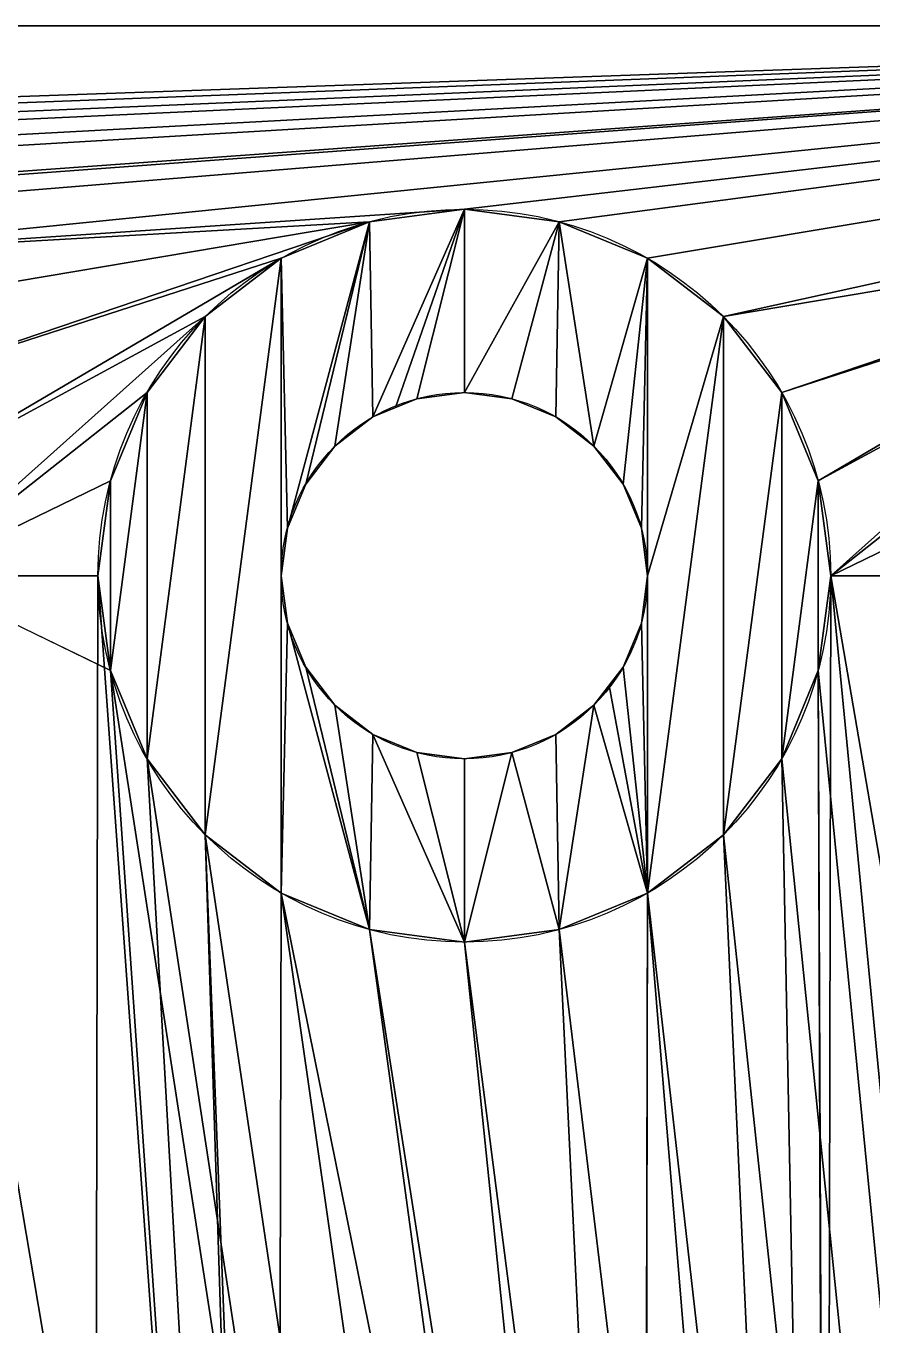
# Model space of a CAD drawing. Extents: x 202 to 328, y 88 to 138.
# Drawn here: x 216.801 to 219.11, y 128.706 to 132.251 of the extents above; entities that cross this region are included whole.
import ezdxf

# ---------------------------------------------------------------- set-up
doc = ezdxf.new("R2010")
doc.units = 0
doc.layers.get('0').update_dxf_attribs({"color": 13, "linetype": 'CONTINUOUS'})

# ---------------------------------------------------------------- blocks, each defined once
blk = doc.blocks.new('JY-MCU_BLUETOOTH_MODULE_V1')
for p, q in [((0, 35.8, 3), (16.1, 35.8, 3)), ((0, 35.8, 1.5), (16.1, 35.8, 1.5)), ((11.8, 35.3, 1.5), (11.8, 35.3, 3)), ((11.5412, 35.2659, 1.5), (11.5412, 35.2659, 3)), ((12.0588, 35.2659, 1.5), (12.0588, 35.2659, 3)), ((11.3, 35.166, 1.5), (11.3, 35.166, 3)), ((12.3, 35.166, 1.5), (12.3, 35.166, 3)), ((11.0929, 35.0071, 1.5), (11.0929, 35.0071, 3)), ((12.5071, 35.0071, 1.5), (12.5071, 35.0071, 3)), ((10.934, 34.8, 1.5), (10.934, 34.8, 3)), ((11.6706, 34.783, 1.5), (11.6706, 34.783, 3)), ((11.8, 34.8, 1.5), (11.8, 34.8, 3)), ((11.9294, 34.783, 1.5), (11.9294, 34.783, 3)), ((12.666, 34.8, 1.5), (12.666, 34.8, 3)), ((11.55, 34.733, 1.5), (11.55, 34.733, 3)), ((12.05, 34.733, 1.5), (12.05, 34.733, 3)), ((11.4464, 34.6536, 1.5), (11.4464, 34.6536, 3)), ((12.1536, 34.6536, 1.5), (12.1536, 34.6536, 3)), ((10.8341, 34.5588, 1.5), (10.8341, 34.5588, 3)), ((11.367, 34.55, 1.5), (11.367, 34.55, 3)), ((12.233, 34.55, 1.5), (12.233, 34.55, 3)), ((12.7659, 34.5588, 1.5), (12.7659, 34.5588, 3)), ((11.317, 34.4294, 1.5), (11.317, 34.4294, 3)), ((12.283, 34.4294, 1.5), (12.283, 34.4294, 3)), ((10.8, 34.3, 1.5), (10.8, 34.3, 3)), ((11.3, 34.3, 1.5), (11.3, 34.3, 3)), ((12.3, 34.3, 1.5), (12.3, 34.3, 3)), ((12.8, 34.3, 1.5), (12.8, 34.3, 3)), ((11.317, 34.1706, 1.5), (11.317, 34.1706, 3)), ((12.283, 34.1706, 1.5), (12.283, 34.1706, 3)), ((10.8341, 34.0412, 1.5), (10.8341, 34.0412, 3)), ((11.367, 34.05, 1.5), (11.367, 34.05, 3)), ((12.233, 34.05, 1.5), (12.233, 34.05, 3)), ((12.7659, 34.0412, 1.5), (12.7659, 34.0412, 3)), ((11.4464, 33.9464, 1.5), (11.4464, 33.9464, 3)), ((12.1536, 33.9464, 1.5), (12.1536, 33.9464, 3)), ((11.55, 33.867, 1.5), (11.55, 33.867, 3)), ((12.05, 33.867, 1.5), (12.05, 33.867, 3)), ((10.934, 33.8, 1.5), (10.934, 33.8, 3)), ((11.6706, 33.817, 1.5), (11.6706, 33.817, 3)), ((11.8, 33.8, 1.5), (11.8, 33.8, 3)), ((11.9294, 33.817, 1.5), (11.9294, 33.817, 3)), ((12.666, 33.8, 1.5), (12.666, 33.8, 3)), ((11.0929, 33.5929, 1.5), (11.0929, 33.5929, 3)), ((12.5071, 33.5929, 1.5), (12.5071, 33.5929, 3)), ((11.3, 33.434, 1.5), (11.3, 33.434, 3)), ((12.3, 33.434, 1.5), (12.3, 33.434, 3)), ((11.5412, 33.3341, 1.5), (11.5412, 33.3341, 3)), ((12.0588, 33.3341, 1.5), (12.0588, 33.3341, 3)), ((11.8, 33.3, 1.5), (11.8, 33.3, 3))]:
    blk.add_line(p, q)
for centre, radius in [((11.8, 34.3, 1.5), 1), ((11.8, 34.3, 3), 1), ((11.8, 34.3, 1.5), 0.5), ((11.8, 34.3, 3), 0.5)]:
    blk.add_circle(centre, radius)
at = {"color": 134}
mesh = blk.add_polyface(dxfattribs=at)
corners = [(0, 35.8, 1.5), (0.8, 34.3, 1.5), (0, 0, 1.5), (0.8341, 34.5588, 1.5), (0.934, 34.8, 1.5), (1.0929, 35.0071, 1.5), (1.3, 35.166, 1.5), (1.5412, 35.2659, 1.5), (1.8, 35.3, 1.5), (16.1, 35.8, 1.5), (2.0588, 35.2659, 1.5), (4.3, 35.3, 1.5), (2.3, 35.166, 1.5), (4.0412, 35.2659, 1.5), (2.5071, 35.0071, 1.5), (2.666, 34.8, 1.5), (3.8, 35.166, 1.5), (2.7659, 34.5588, 1.5), (3.5929, 35.0071, 1.5), (2.8, 34.3, 1.5), (3.434, 34.8, 1.5), (3.3341, 34.5588, 1.5), (3.3, 34.3, 1.5), (4.5588, 35.2659, 1.5), (6.8, 35.3, 1.5), (4.8, 35.166, 1.5), (6.5412, 35.2659, 1.5), (5.0071, 35.0071, 1.5), (5.166, 34.8, 1.5), (6.3, 35.166, 1.5), (5.2659, 34.5588, 1.5), (6.0929, 35.0071, 1.5), (5.3, 34.3, 1.5), (5.934, 34.8, 1.5), (5.8341, 34.5588, 1.5), (5.8, 34.3, 1.5), (7.0588, 35.2659, 1.5), (7.3, 35.166, 1.5), (9.3, 35.3, 1.5), (9.0412, 35.2659, 1.5), (7.5071, 35.0071, 1.5), (7.666, 34.8, 1.5), (8.8, 35.166, 1.5), (7.7659, 34.5588, 1.5), (8.5929, 35.0071, 1.5), (7.8, 34.3, 1.5), (8.434, 34.8, 1.5), (8.3341, 34.5588, 1.5), (8.3, 34.3, 1.5), (9.5588, 35.2659, 1.5), (9.8, 35.166, 1.5), (11.8, 35.3, 1.5), (11.5412, 35.2659, 1.5), (10.0071, 35.0071, 1.5), (10.166, 34.8, 1.5), (11.3, 35.166, 1.5), (10.2659, 34.5588, 1.5), (11.0929, 35.0071, 1.5), (10.3, 34.3, 1.5), (10.934, 34.8, 1.5), (10.8341, 34.5588, 1.5), (10.8, 34.3, 1.5), (12.0588, 35.2659, 1.5), (12.3, 35.166, 1.5), (12.5071, 35.0071, 1.5), (14.0412, 35.2659, 1.5), (12.666, 34.8, 1.5), (13.8, 35.166, 1.5), (12.7659, 34.5588, 1.5), (13.5929, 35.0071, 1.5), (12.8, 34.3, 1.5), (13.434, 34.8, 1.5), (13.3341, 34.5588, 1.5), (13.3, 34.3, 1.5), (14.3, 35.3, 1.5), (14.5588, 35.2659, 1.5), (14.8, 35.166, 1.5), (15.0071, 35.0071, 1.5), (15.166, 34.8, 1.5), (15.2659, 34.5588, 1.5), (15.3, 34.3, 1.5), (0.934, 33.8, 1.5), (16.1, 0, 1.5), (0.8341, 34.0412, 1.5), (1.0929, 33.5929, 1.5), (1.3, 33.434, 1.5), (1.5412, 33.3341, 1.5), (1.8, 33.3, 1.5), (2.0588, 33.3341, 1.5), (2.3, 33.434, 1.5), (2.5071, 33.5929, 1.5), (2.666, 33.8, 1.5), (2.7659, 34.0412, 1.5), (3.3341, 34.0412, 1.5), (3.434, 33.8, 1.5), (3.5929, 33.5929, 1.5), (3.8, 33.434, 1.5), (4.0412, 33.3341, 1.5), (4.3, 33.3, 1.5), (4.5588, 33.3341, 1.5), (4.8, 33.434, 1.5), (5.0071, 33.5929, 1.5), (5.166, 33.8, 1.5), (5.2659, 34.0412, 1.5), (5.8341, 34.0412, 1.5), (5.934, 33.8, 1.5), (6.0929, 33.5929, 1.5), (6.3, 33.434, 1.5), (6.5412, 33.3341, 1.5), (6.8, 33.3, 1.5), (7.0588, 33.3341, 1.5), (7.3, 33.434, 1.5), (7.5071, 33.5929, 1.5), (7.666, 33.8, 1.5), (7.7659, 34.0412, 1.5), (8.3341, 34.0412, 1.5), (8.434, 33.8, 1.5), (8.5929, 33.5929, 1.5), (8.8, 33.434, 1.5), (9.0412, 33.3341, 1.5), (9.3, 33.3, 1.5), (9.5588, 33.3341, 1.5), (9.8, 33.434, 1.5), (10.0071, 33.5929, 1.5), (10.166, 33.8, 1.5), (10.2659, 34.0412, 1.5), (10.8341, 34.0412, 1.5), (10.934, 33.8, 1.5), (11.0929, 33.5929, 1.5), (11.3, 33.434, 1.5), (11.5412, 33.3341, 1.5), (11.8, 33.3, 1.5), (12.0588, 33.3341, 1.5), (12.3, 33.434, 1.5), (12.5071, 33.5929, 1.5), (12.666, 33.8, 1.5), (12.7659, 34.0412, 1.5), (13.3341, 34.0412, 1.5), (13.434, 33.8, 1.5), (13.5929, 33.5929, 1.5), (13.8, 33.434, 1.5), (14.0412, 33.3341, 1.5), (14.3, 33.3, 1.5), (14.5588, 33.3341, 1.5), (14.8, 33.434, 1.5), (15.0071, 33.5929, 1.5), (15.166, 33.8, 1.5), (15.2659, 34.0412, 1.5)]
mesh.append_faces([[corners[k] for k in face] for face in [(0, 1, 2), (1, 0, 3), (3, 0, 4), (4, 0, 5), (5, 0, 6), (6, 0, 7), (7, 0, 8), (8, 9, 10), (10, 11, 12), (12, 13, 14), (14, 13, 15), (15, 16, 17), (17, 18, 19), (11, 9, 23), (23, 24, 25), (25, 26, 27), (27, 26, 28), (28, 29, 30), (30, 31, 32), (24, 9, 36), (36, 9, 37), (37, 39, 40), (40, 39, 41), (41, 42, 43), (43, 44, 45), (38, 9, 49), (49, 9, 50), (50, 52, 53), (53, 52, 54), (54, 55, 56), (56, 57, 58), (51, 9, 62), (62, 9, 63), (63, 9, 64), (64, 65, 66), (66, 67, 68), (68, 69, 70), (65, 9, 74), (74, 9, 75), (75, 9, 76), (76, 9, 77), (77, 9, 78), (78, 9, 79), (79, 9, 80), (2, 81, 82), (81, 2, 83), (83, 2, 1), (93, 19, 22), (104, 32, 35), (115, 45, 48), (126, 58, 61), (82, 80, 9)]], dxfattribs={"vtx0": -1, "vtx1": -1, "color": 134})
mesh.append_faces([[corners[k] for k in face] for face in [(10, 9, 11), (23, 9, 24), (37, 9, 38), (50, 9, 51), (64, 9, 65), (82, 19, 93), (82, 32, 104), (82, 45, 115), (82, 58, 126), (82, 70, 73)]], dxfattribs={"vtx0": -1, "vtx1": -1, "vtx2": -1, "color": 134})
mesh.append_faces([[corners[k] for k in face] for face in [(8, 0, 9), (12, 11, 13), (15, 13, 16), (17, 16, 18), (19, 18, 20), (19, 20, 21), (19, 21, 22), (25, 24, 26), (28, 26, 29), (30, 29, 31), (32, 31, 33), (32, 33, 34), (32, 34, 35), (37, 38, 39), (41, 39, 42), (43, 42, 44), (45, 44, 46), (45, 46, 47), (45, 47, 48), (50, 51, 52), (54, 52, 55), (56, 55, 57), (58, 57, 59), (58, 59, 60), (58, 60, 61), (66, 65, 67), (68, 67, 69), (70, 69, 71), (70, 71, 72), (70, 72, 73), (82, 81, 84), (82, 84, 85), (82, 85, 86), (82, 86, 87), (82, 87, 88), (82, 88, 89), (82, 89, 90), (82, 90, 91), (82, 91, 92), (82, 92, 19), (82, 93, 94), (82, 94, 95), (82, 95, 96), (82, 96, 97), (82, 97, 98), (82, 98, 99), (82, 99, 100), (82, 100, 101), (82, 101, 102), (82, 102, 103), (82, 103, 32), (82, 104, 105), (82, 105, 106), (82, 106, 107), (82, 107, 108), (82, 108, 109), (82, 109, 110), (82, 110, 111), (82, 111, 112), (82, 112, 113), (82, 113, 114), (82, 114, 45), (82, 115, 116), (82, 116, 117), (82, 117, 118), (82, 118, 119), (82, 119, 120), (82, 120, 121), (82, 121, 122), (82, 122, 123), (82, 123, 124), (82, 124, 125), (82, 125, 58), (82, 126, 127), (82, 127, 128), (82, 128, 129), (82, 129, 130), (82, 130, 131), (82, 131, 132), (82, 132, 133), (82, 133, 134), (82, 134, 135), (82, 135, 136), (82, 136, 70), (82, 73, 137), (82, 137, 138), (82, 138, 139), (82, 139, 140), (82, 140, 141), (82, 141, 142), (82, 142, 143), (82, 143, 144), (82, 144, 145), (82, 145, 146), (82, 146, 147), (82, 147, 80)]], dxfattribs={"vtx0": -1, "vtx2": -1, "color": 134})
mesh = blk.add_polyface(dxfattribs=at)
corners = [(0, 35.8, 3), (16.1, 35.8, 1.5), (0, 35.8, 1.5), (16.1, 35.8, 3)]
mesh.append_faces([[corners[k] for k in face] for face in [(0, 1, 2), (1, 0, 3)]], dxfattribs={"vtx0": -1, "color": 134})
mesh = blk.add_polyface(dxfattribs=at)
corners = [(0, 0, 3), (0.5, 6.5254, 3), (0, 35.8, 3), (16.1, 0, 3), (1.55, 6.5254, 3), (2.05, 6.5254, 3), (2.05, 7.5254, 3), (2.05, 8.0254, 3), (2.05, 9.0254, 3), (2.05, 9.5254, 3), (2.05, 10.5254, 3), (2.05, 11.0254, 3), (2.05, 12.0254, 3), (2.05, 12.5254, 3), (2.05, 13.5254, 3), (2.05, 14.0254, 3), (2.05, 15.0254, 3), (2.05, 15.5254, 3), (2.05, 16.5254, 3), (2.05, 17.0254, 3), (2.05, 18.0254, 3), (2.05, 18.5254, 3), (2.05, 19.5254, 3), (2.05, 20.0471, 3), (2.05, 21.0471, 3), (2.05, 21.5471, 3), (2.05, 22.5471, 3), (2.05, 23.0471, 3), (0.5, 13.5254, 3), (0.5, 7.5254, 3), (0.5, 12.5254, 3), (1.55, 15.0254, 3), (0.5, 15.5254, 3), (0.5, 15.0254, 3), (1.55, 15.5254, 3), (1.55, 13.5254, 3), (0.5, 14.0254, 3), (1.55, 14.0254, 3), (0.5, 12.0254, 3), (1.55, 12.5254, 3), (0.5, 8.0254, 3), (0.5, 9.0254, 3), (0.5, 9.5254, 3), (0.5, 10.5254, 3), (0.5, 11.0254, 3), (1.55, 12.0254, 3), (1.55, 10.5254, 3), (1.55, 11.0254, 3), (1.55, 9.0254, 3), (1.55, 9.5254, 3), (1.55, 7.5254, 3), (1.55, 8.0254, 3)]
mesh.append_faces([[corners[k] for k in face] for face in [(0, 1, 2), (1, 3, 4), (4, 3, 5), (5, 3, 6), (7, 3, 8), (9, 3, 10), (11, 3, 12), (13, 3, 14), (15, 3, 16), (17, 3, 18), (19, 3, 20), (21, 3, 22), (23, 3, 24), (25, 3, 26), (28, 29, 30), (31, 32, 33), (35, 36, 28), (36, 35, 37), (37, 14, 15), (30, 38, 39), (38, 43, 44), (39, 12, 13), (46, 44, 43), (44, 46, 47), (47, 10, 11), (48, 42, 41), (42, 48, 49), (49, 8, 9), (40, 50, 51), (51, 6, 7)]], dxfattribs={"vtx0": -1, "vtx1": -1, "color": 134})
mesh.append_faces([[corners[k] for k in face] for face in [(6, 3, 7), (8, 3, 9), (10, 3, 11), (12, 3, 13), (14, 3, 15), (16, 3, 17), (18, 3, 19), (20, 3, 21), (22, 3, 23), (24, 3, 25), (26, 3, 27), (38, 30, 40), (38, 41, 42), (29, 40, 30)]], dxfattribs={"vtx0": -1, "vtx1": -1, "vtx2": -1, "color": 134})
mesh.append_faces([[corners[k] for k in face] for face in [(1, 0, 3), (34, 31, 16), (37, 35, 14), (38, 40, 41), (38, 42, 43), (39, 38, 45), (39, 45, 12), (47, 46, 10), (49, 48, 8), (40, 29, 50), (51, 50, 6)]], dxfattribs={"vtx0": -1, "vtx2": -1, "color": 134})
mesh = blk.add_polyface(dxfattribs=at)
corners = [(2.05, 23.0471, 3), (16.1, 0, 3), (2.05, 24.0471, 3), (2.05, 24.5471, 3), (2.05, 25.5471, 3), (2.2667, 27, 3), (3.2667, 27, 3), (3.2667, 27.5, 3), (3.7667, 27, 3), (4.7667, 27, 3), (4.7667, 27.5, 3), (5.2667, 27, 3), (6.2667, 27, 3), (6.2667, 27.5, 3), (6.7667, 27, 3), (14.05, 6.5254, 3), (7.7667, 27, 3), (7.7667, 27.5, 3), (7.7667, 28.55, 3), (8.2885, 27, 3), (9.2885, 27, 3), (9.2885, 27.5, 3), (9.2885, 28.55, 3), (9.7885, 27, 3), (0.5, 13.5254, 3), (0, 35.8, 3), (0.5, 7.5254, 3), (0.5, 6.5254, 3), (0.5, 25.5471, 3), (0.5, 14.0254, 3), (0.5, 15.0254, 3), (0.5, 15.5254, 3), (0.5, 16.5254, 3), (0.5, 17.0254, 3), (0.5, 18.0254, 3), (0.5, 18.5254, 3), (0.5, 19.5254, 3), (0.5, 20.0471, 3), (0.5, 21.0471, 3), (0.5, 21.5471, 3), (1.55, 22.5471, 3), (0.5, 23.0471, 3), (0.5, 22.5471, 3), (1.55, 23.0471, 3), (2.05, 22.5471, 3), (1.55, 21.0471, 3), (1.55, 21.5471, 3), (2.05, 21.0471, 3), (2.05, 21.5471, 3), (1.55, 19.5254, 3), (1.55, 20.0471, 3), (2.05, 19.5254, 3), (2.05, 20.0471, 3), (1.55, 18.0254, 3), (1.55, 18.5254, 3), (2.05, 18.0254, 3), (2.05, 18.5254, 3), (1.55, 16.5254, 3), (1.55, 17.0254, 3), (2.05, 16.5254, 3), (2.05, 17.0254, 3), (1.55, 15.0254, 3), (1.55, 15.5254, 3), (2.05, 15.0254, 3), (2.05, 15.5254, 3)]
mesh.append_faces([[corners[k] for k in face] for face in [(0, 1, 2), (3, 1, 4), (5, 1, 6), (6, 1, 7), (8, 1, 9), (9, 1, 10), (11, 1, 12), (12, 1, 13), (14, 15, 16), (16, 15, 17), (17, 15, 18), (19, 15, 20), (20, 15, 21), (21, 15, 22), (26, 25, 27), (40, 41, 42), (43, 44, 0), (45, 39, 38), (39, 45, 46), (46, 47, 48), (49, 37, 36), (37, 49, 50), (50, 51, 52), (53, 35, 34), (35, 53, 54), (54, 55, 56), (57, 33, 32), (33, 57, 58), (58, 59, 60), (31, 61, 62), (62, 63, 64)]], dxfattribs={"vtx0": -1, "vtx1": -1, "color": 134})
mesh.append_faces([[corners[k] for k in face] for face in [(2, 1, 3), (4, 1, 5), (7, 1, 8), (10, 1, 11), (13, 1, 14), (18, 15, 19), (22, 15, 23), (24, 25, 26), (28, 24, 29), (28, 30, 31), (28, 32, 33), (28, 34, 35), (28, 36, 37), (28, 38, 39)]], dxfattribs={"vtx0": -1, "vtx1": -1, "vtx2": -1, "color": 134})
mesh.append_faces([[corners[k] for k in face] for face in [(28, 29, 30), (28, 31, 32), (28, 33, 34), (28, 35, 36), (28, 37, 38), (43, 40, 44), (46, 45, 47), (50, 49, 51), (54, 53, 55), (58, 57, 59)]], dxfattribs={"vtx0": -1, "vtx2": -1, "color": 134})
mesh = blk.add_polyface(dxfattribs=at)
corners = [(3.3, 34.3, 3), (3.7667, 27, 3), (3.3341, 34.0412, 3), (0, 35.8, 3), (1.8, 35.3, 3), (16.1, 35.8, 3), (1.5412, 35.2659, 3), (1.3, 35.166, 3), (1.0929, 35.0071, 3), (0.934, 34.8, 3), (0.8341, 34.5588, 3), (0.8, 34.3, 3), (0.5, 25.5471, 3), (2.0588, 35.2659, 3), (4.3, 35.3, 3), (2.3, 35.166, 3), (4.0412, 35.2659, 3), (2.5071, 35.0071, 3), (2.666, 34.8, 3), (3.8, 35.166, 3), (2.7659, 34.5588, 3), (3.5929, 35.0071, 3), (2.8, 34.3, 3), (3.434, 34.8, 3), (3.3341, 34.5588, 3), (3.2667, 28.55, 3), (6.8, 35.3, 3), (4.5588, 35.2659, 3), (4.8, 35.166, 3), (6.5412, 35.2659, 3), (5.0071, 35.0071, 3), (5.166, 34.8, 3), (6.3, 35.166, 3), (5.2659, 34.5588, 3), (6.0929, 35.0071, 3), (5.3, 34.3, 3), (5.934, 34.8, 3), (5.8341, 34.5588, 3), (5.8, 34.3, 3), (9.0412, 35.2659, 3), (7.3, 35.166, 3), (7.5071, 35.0071, 3), (7.666, 34.8, 3), (8.8, 35.166, 3), (7.7659, 34.5588, 3), (8.5929, 35.0071, 3), (7.8, 34.3, 3), (8.434, 34.8, 3), (8.3341, 34.5588, 3), (8.3, 34.3, 3), (8.2885, 28.55, 3), (5.2659, 34.0412, 3), (5.2667, 28.55, 3), (6.2667, 28.55, 3), (5.8341, 34.0412, 3), (5.934, 33.8, 3), (6.0929, 33.5929, 3), (6.3, 33.434, 3), (3.5929, 33.5929, 3), (3.7667, 28.55, 3), (3.8, 33.434, 3), (2.3, 33.434, 3), (2.5071, 33.5929, 3), (2.666, 33.8, 3), (2.7659, 34.0412, 3), (7.3, 33.434, 3), (7.7667, 28.55, 3), (7.5071, 33.5929, 3), (7.666, 33.8, 3), (7.7659, 34.0412, 3)]
mesh.append_faces([[corners[k] for k in face] for face in [(0, 1, 2), (3, 4, 5), (4, 3, 6), (6, 3, 7), (7, 3, 8), (8, 3, 9), (9, 3, 10), (10, 3, 11), (14, 15, 16), (16, 18, 19), (19, 20, 21), (21, 22, 23), (23, 22, 24), (24, 22, 0), (26, 28, 29), (29, 31, 32), (32, 33, 34), (34, 35, 36), (36, 35, 37), (37, 35, 38), (47, 46, 48), (48, 46, 49), (51, 52, 35), (38, 53, 54), (54, 53, 55), (55, 53, 56), (56, 53, 57), (58, 59, 60), (61, 25, 62), (62, 25, 63), (63, 25, 64), (64, 25, 22), (65, 66, 67), (67, 66, 68), (68, 66, 69), (69, 66, 46)]], dxfattribs={"vtx0": -1, "vtx1": -1, "color": 134})
mesh.append_faces([[corners[k] for k in face] for face in [(11, 3, 12), (5, 13, 14), (0, 22, 25), (49, 46, 50), (35, 53, 38)]], dxfattribs={"vtx0": -1, "vtx1": -1, "vtx2": -1, "color": 134})
mesh.append_faces([[corners[k] for k in face] for face in [(5, 4, 13), (14, 13, 15), (16, 15, 17), (16, 17, 18), (19, 18, 20), (21, 20, 22), (26, 27, 28), (29, 28, 30), (29, 30, 31), (32, 31, 33), (34, 33, 35), (39, 40, 41), (39, 41, 42), (43, 42, 44), (45, 44, 46)]], dxfattribs={"vtx0": -1, "vtx2": -1, "color": 134})
mesh = blk.add_polyface(dxfattribs=at)
corners = [(12.8, 34.3, 3), (13.7885, 28.55, 3), (13.3, 34.3, 3), (13.3341, 34.0412, 3), (16.1, 35.8, 3), (4.3, 35.3, 3), (4.5588, 35.2659, 3), (6.8, 35.3, 3), (7.0588, 35.2659, 3), (7.3, 35.166, 3), (9.3, 35.3, 3), (9.0412, 35.2659, 3), (7.666, 34.8, 3), (8.8, 35.166, 3), (7.7659, 34.5588, 3), (8.5929, 35.0071, 3), (7.8, 34.3, 3), (8.434, 34.8, 3), (9.5588, 35.2659, 3), (9.8, 35.166, 3), (11.8, 35.3, 3), (11.5412, 35.2659, 3), (10.0071, 35.0071, 3), (10.166, 34.8, 3), (11.3, 35.166, 3), (10.2659, 34.5588, 3), (11.0929, 35.0071, 3), (10.3, 34.3, 3), (10.934, 34.8, 3), (10.8341, 34.5588, 3), (10.8, 34.3, 3), (10.7885, 28.55, 3), (12.0588, 35.2659, 3), (12.3, 35.166, 3), (12.5071, 35.0071, 3), (14.0412, 35.2659, 3), (12.666, 34.8, 3), (13.8, 35.166, 3), (12.7659, 34.5588, 3), (13.5929, 35.0071, 3), (13.434, 34.8, 3), (13.3341, 34.5588, 3), (14.3, 35.3, 3), (14.5588, 35.2659, 3), (14.8, 35.166, 3), (15.0071, 35.0071, 3), (15.166, 34.8, 3), (15.2659, 34.5588, 3), (15.3, 34.3, 3), (13.5929, 33.5929, 3), (13.7821, 31.8169, 3), (13.8, 33.434, 3), (15.2821, 31.8169, 3), (14.0412, 33.3341, 3), (14.3, 33.3, 3), (14.5588, 33.3341, 3), (14.8, 33.434, 3), (15.0071, 33.5929, 3), (15.166, 33.8, 3), (15.2659, 34.0412, 3), (10.2659, 34.0412, 3), (8.2885, 28.55, 3), (8.3341, 34.0412, 3), (8.3, 34.3, 3)]
mesh.append_faces([[corners[k] for k in face] for face in [(2, 1, 3), (10, 9, 11), (11, 12, 13), (13, 14, 15), (15, 16, 17), (20, 19, 21), (21, 23, 24), (24, 25, 26), (26, 27, 28), (28, 27, 29), (29, 27, 30), (35, 36, 37), (37, 38, 39), (39, 0, 40), (40, 0, 41), (41, 0, 2), (49, 50, 51), (51, 52, 53), (53, 52, 54), (54, 52, 55), (55, 52, 56), (56, 52, 57), (57, 52, 58), (58, 52, 59), (59, 52, 48), (60, 31, 27)]], dxfattribs={"vtx0": -1, "vtx1": -1, "color": 134})
mesh.append_faces([[corners[k] for k in face] for face in [(0, 1, 2), (4, 6, 7), (4, 9, 10), (4, 19, 20), (30, 27, 31), (4, 34, 35)]], dxfattribs={"vtx0": -1, "vtx1": -1, "vtx2": -1, "color": 134})
mesh.append_faces([[corners[k] for k in face] for face in [(4, 5, 6), (4, 7, 8), (4, 8, 9), (4, 10, 18), (4, 18, 19), (21, 19, 22), (21, 22, 23), (24, 23, 25), (26, 25, 27), (4, 20, 32), (4, 32, 33), (4, 33, 34), (35, 34, 36), (37, 36, 38), (39, 38, 0), (4, 35, 42), (4, 42, 43), (4, 43, 44), (4, 44, 45), (4, 45, 46), (4, 46, 47), (4, 47, 48), (51, 50, 52), (61, 62, 63)]], dxfattribs={"vtx0": -1, "vtx2": -1, "color": 134})
mesh = blk.add_polyface(dxfattribs=at)
corners = [(11.2885, 27.5, 3), (10.7885, 28.55, 3), (10.7885, 27.5, 3), (10.8, 34.3, 3), (10.8341, 34.0412, 3), (10.934, 33.8, 3), (11.0929, 33.5929, 3), (11.2885, 28.55, 3), (11.3, 33.434, 3), (12.2885, 28.55, 3), (11.5412, 33.3341, 3), (11.8, 33.3, 3), (12.0588, 33.3341, 3), (12.3, 33.434, 3), (12.2885, 27.5, 3), (12.7885, 27.5, 3), (12.5071, 33.5929, 3), (12.666, 33.8, 3), (12.7659, 34.0412, 3), (12.7885, 28.55, 3), (12.8, 34.3, 3), (13.7885, 28.55, 3), (13.3341, 34.0412, 3), (13.434, 33.8, 3), (13.5929, 33.5929, 3), (13.7821, 30.3169, 3), (15.2821, 30.3169, 3), (13.7885, 27.5, 3), (14.05, 25.5471, 3), (14.05, 24.0471, 3), (14.05, 22.5471, 3), (14.05, 23.0471, 3), (14.05, 24.5471, 3), (14.55, 25.5471, 3), (15.6, 25.5471, 3), (15.2821, 31.8169, 3), (15.3, 34.3, 3), (9.2885, 28.55, 3), (9.7885, 27, 3), (9.3, 33.3, 3), (9.5588, 33.3341, 3), (16.1, 35.8, 3), (14.55, 24.0471, 3), (14.55, 24.5471, 3), (15.6, 24.0471, 3), (15.6, 24.5471, 3), (13.7821, 31.8169, 3), (9.7885, 28.55, 3), (9.8, 33.434, 3), (9.7885, 27.5, 3), (10.0071, 33.5929, 3), (10.166, 33.8, 3), (10.2659, 34.0412, 3), (11.2885, 27, 3), (8.3341, 34.0412, 3), (8.2885, 28.55, 3), (8.434, 33.8, 3), (8.5929, 33.5929, 3), (8.8, 33.434, 3), (9.0412, 33.3341, 3)]
mesh.append_faces([[corners[k] for k in face] for face in [(3, 0, 4), (4, 0, 5), (5, 0, 6), (6, 7, 8), (8, 9, 10), (10, 9, 11), (11, 9, 12), (12, 9, 13), (13, 15, 16), (16, 15, 17), (17, 15, 18), (18, 19, 20), (22, 21, 23), (23, 21, 24), (25, 21, 26), (29, 30, 31), (28, 29, 32), (26, 34, 35), (39, 38, 40), (42, 32, 29), (32, 42, 43), (43, 44, 45), (46, 24, 25), (40, 47, 48), (47, 40, 49), (49, 40, 38), (48, 1, 50), (50, 1, 51), (51, 1, 52), (0, 2, 53), (54, 37, 56), (56, 37, 57), (57, 37, 58), (58, 37, 59), (59, 37, 39)]], dxfattribs={"vtx0": -1, "vtx1": -1, "color": 134})
mesh.append_faces([[corners[k] for k in face] for face in [(1, 0, 3), (13, 14, 15), (24, 21, 25), (26, 27, 28), (28, 27, 29), (35, 34, 36), (37, 38, 39), (41, 36, 34)]], dxfattribs={"vtx0": -1, "vtx1": -1, "vtx2": -1, "color": 134})
mesh.append_faces([[corners[k] for k in face] for face in [(0, 1, 2), (6, 0, 7), (8, 7, 9), (13, 9, 14), (18, 15, 19), (20, 19, 21), (26, 21, 27), (26, 28, 33), (26, 33, 34), (43, 42, 44), (48, 47, 1), (54, 55, 37)]], dxfattribs={"vtx0": -1, "vtx2": -1, "color": 134})
mesh = blk.add_polyface(dxfattribs=at)
corners = [(14.05, 24.0471, 3), (13.7885, 27.5, 3), (14.05, 6.5254, 3), (14.05, 11.0254, 3), (14.05, 12.0254, 3), (14.05, 12.5254, 3), (14.05, 13.5254, 3), (14.05, 14.0254, 3), (14.05, 15.0254, 3), (14.05, 15.5254, 3), (14.05, 16.5254, 3), (14.05, 17.0254, 3), (14.05, 18.0254, 3), (14.05, 18.5254, 3), (14.05, 19.5254, 3), (14.05, 20.0471, 3), (14.05, 21.0471, 3), (14.05, 21.5471, 3), (14.05, 22.5471, 3), (9.7885, 27, 3), (10.7885, 27, 3), (10.7885, 27.5, 3), (11.2885, 27, 3), (12.2885, 27, 3), (12.2885, 27.5, 3), (12.7885, 27.5, 3), (12.8907, 27.5, 3), (12.9344, 27.4431, 3), (13.0379, 27.3637, 3), (13.1585, 27.3137, 3), (13.2879, 27.2967, 3), (13.4173, 27.3137, 3), (13.5379, 27.3637, 3), (13.6415, 27.4431, 3), (13.6851, 27.5, 3), (15.6, 23.0471, 3), (16.1, 0, 3), (15.6, 24.0471, 3), (15.6, 24.5471, 3), (15.6, 25.5471, 3), (16.1, 35.8, 3), (14.55, 22.5471, 3), (14.05, 23.0471, 3), (14.55, 23.0471, 3), (15.6, 22.5471, 3), (14.55, 21.0471, 3), (14.55, 21.5471, 3), (15.6, 21.0471, 3), (15.6, 21.5471, 3), (14.55, 19.5254, 3), (14.55, 20.0471, 3), (15.6, 19.5254, 3), (15.6, 20.0471, 3), (14.55, 18.0254, 3), (14.55, 18.5254, 3), (15.6, 18.0254, 3), (15.6, 18.5254, 3), (14.55, 16.5254, 3), (14.55, 17.0254, 3), (15.6, 16.5254, 3), (15.6, 17.0254, 3)]
mesh.append_faces([[corners[k] for k in face] for face in [(19, 2, 20), (20, 2, 21), (22, 2, 23), (23, 2, 24), (25, 2, 26), (26, 2, 27), (27, 2, 28), (28, 2, 29), (29, 2, 30), (30, 2, 31), (31, 2, 32), (32, 2, 33), (33, 2, 34), (34, 2, 1), (35, 36, 37), (38, 36, 39), (40, 39, 36), (41, 42, 18), (42, 41, 43), (43, 44, 35), (45, 17, 16), (17, 45, 46), (46, 47, 48), (49, 15, 14), (15, 49, 50), (50, 51, 52), (53, 13, 12), (13, 53, 54), (54, 55, 56), (57, 11, 10), (11, 57, 58), (58, 59, 60)]], dxfattribs={"vtx0": -1, "vtx1": -1, "color": 134})
mesh.append_faces([[corners[k] for k in face] for face in [(0, 1, 2), (0, 4, 5), (0, 6, 7), (0, 8, 9), (0, 10, 11), (0, 12, 13), (0, 14, 15), (0, 16, 17), (21, 2, 22), (24, 2, 25), (37, 36, 38)]], dxfattribs={"vtx0": -1, "vtx1": -1, "vtx2": -1, "color": 134})
mesh.append_faces([[corners[k] for k in face] for face in [(0, 3, 4), (0, 5, 6), (0, 7, 8), (0, 9, 10), (0, 11, 12), (0, 13, 14), (0, 15, 16), (0, 17, 18), (43, 41, 44), (46, 45, 47), (50, 49, 51), (54, 53, 55), (58, 57, 59)]], dxfattribs={"vtx0": -1, "vtx2": -1, "color": 134})
mesh = blk.add_polyface()
corners = [(11.3, 35.166, 3), (11.317, 34.4294, 3), (11.3, 34.3, 3), (11.5412, 35.2659, 3), (11.367, 34.55, 3), (11.4464, 34.6536, 3), (11.55, 34.733, 3), (11.8, 35.3, 3), (11.6706, 34.783, 3), (11.8, 34.8, 3), (12.0588, 35.2659, 3), (11.9294, 34.783, 3), (12.05, 34.733, 3), (12.1536, 34.6536, 3), (12.3, 35.166, 3), (12.233, 34.55, 3), (12.283, 34.4294, 3), (12.3, 34.3, 3), (12.5071, 35.0071, 3), (12.3, 33.434, 3), (12.5071, 33.5929, 3), (12.666, 34.8, 3), (12.666, 33.8, 3), (12.7659, 34.5588, 3), (12.7659, 34.0412, 3), (12.8, 34.3, 3), (10.8341, 34.5588, 3), (10.8341, 34.0412, 3), (10.8, 34.3, 3), (10.934, 34.8, 3), (10.934, 33.8, 3), (11.0929, 35.0071, 3), (11.0929, 33.5929, 3), (11.3, 33.434, 3), (11.317, 34.1706, 3), (11.5412, 33.3341, 3), (11.367, 34.05, 3), (11.4464, 33.9464, 3), (11.55, 33.867, 3), (11.8, 33.3, 3), (11.6706, 33.817, 3), (11.8, 33.8, 3), (11.9294, 33.817, 3), (12.0588, 33.3341, 3), (12.05, 33.867, 3), (12.1536, 33.9464, 3), (12.233, 34.05, 3), (12.283, 34.1706, 3)]
mesh.append_faces([[corners[k] for k in face] for face in [(24, 23, 25), (26, 27, 28)]], dxfattribs={"vtx0": -1})
mesh.append_faces([[corners[k] for k in face] for face in [(1, 3, 4), (4, 3, 5), (5, 3, 6), (6, 7, 8), (8, 7, 9), (9, 10, 11), (11, 10, 12), (12, 10, 13), (13, 14, 15), (15, 14, 16), (16, 14, 17), (19, 18, 20), (20, 21, 22), (22, 23, 24), (27, 29, 30), (30, 31, 32), (32, 0, 33), (33, 34, 35), (35, 38, 39), (39, 42, 43), (43, 45, 19)]], dxfattribs={"vtx0": -1, "vtx1": -1})
mesh.append_faces([[corners[k] for k in face] for face in [(17, 18, 19), (33, 0, 2)]], dxfattribs={"vtx0": -1, "vtx1": -1, "vtx2": -1})
mesh.append_faces([[corners[k] for k in face] for face in [(0, 1, 2), (1, 0, 3), (6, 3, 7), (9, 7, 10), (13, 10, 14), (17, 14, 18), (20, 18, 21), (22, 21, 23), (27, 26, 29), (30, 29, 31), (32, 31, 0), (33, 2, 34), (35, 34, 36), (35, 36, 37), (35, 37, 38), (39, 38, 40), (39, 40, 41), (39, 41, 42), (43, 42, 44), (43, 44, 45), (19, 45, 46), (19, 46, 47), (19, 47, 17)]], dxfattribs={"vtx0": -1, "vtx2": -1})
mesh = blk.add_polyface()
corners = [(11.3, 35.166, 1.5), (11.317, 34.4294, 1.5), (11.3, 34.3, 1.5), (11.5412, 35.2659, 1.5), (11.367, 34.55, 1.5), (11.4464, 34.6536, 1.5), (11.55, 34.733, 1.5), (11.8, 35.3, 1.5), (11.6124, 34.7589, 1.5), (11.6706, 34.783, 1.5), (11.8, 34.8, 1.5), (12.0588, 35.2659, 1.5), (11.9294, 34.783, 1.5), (12.05, 34.733, 1.5), (12.1536, 34.6536, 1.5), (12.3, 35.166, 1.5), (12.233, 34.55, 1.5), (12.283, 34.4294, 1.5), (12.3, 34.3, 1.5), (12.5071, 35.0071, 1.5), (12.3, 33.434, 1.5), (12.5071, 33.5929, 1.5), (12.666, 34.8, 1.5), (12.666, 33.8, 1.5), (12.7659, 34.5588, 1.5), (12.7659, 34.0412, 1.5), (12.8, 34.3, 1.5), (10.8341, 34.5588, 1.5), (10.8341, 34.0412, 1.5), (10.8, 34.3, 1.5), (10.934, 34.8, 1.5), (10.934, 33.8, 1.5), (11.0929, 35.0071, 1.5), (11.0929, 33.5929, 1.5), (11.3, 33.434, 1.5), (11.317, 34.1706, 1.5), (11.5412, 33.3341, 1.5), (11.367, 34.05, 1.5), (11.4464, 33.9464, 1.5), (11.55, 33.867, 1.5), (11.8, 33.3, 1.5), (11.6706, 33.817, 1.5), (11.8, 33.8, 1.5), (11.9294, 33.817, 1.5), (12.0588, 33.3341, 1.5), (12.05, 33.867, 1.5), (12.1536, 33.9464, 1.5), (12.1947, 34, 1.5), (12.233, 34.05, 1.5), (12.283, 34.1706, 1.5)]
mesh.append_faces([[corners[k] for k in face] for face in [(25, 24, 26), (27, 28, 29)]], dxfattribs={"vtx0": -1})
mesh.append_faces([[corners[k] for k in face] for face in [(1, 3, 4), (4, 3, 5), (5, 3, 6), (6, 7, 8), (8, 7, 9), (9, 7, 10), (10, 11, 12), (12, 11, 13), (13, 11, 14), (14, 15, 16), (16, 15, 17), (17, 15, 18), (20, 19, 21), (21, 22, 23), (23, 24, 25), (28, 30, 31), (31, 32, 33), (33, 0, 34), (34, 35, 36), (36, 39, 40), (40, 43, 44), (44, 46, 20)]], dxfattribs={"vtx0": -1, "vtx1": -1})
mesh.append_faces([[corners[k] for k in face] for face in [(18, 19, 20), (34, 0, 2)]], dxfattribs={"vtx0": -1, "vtx1": -1, "vtx2": -1})
mesh.append_faces([[corners[k] for k in face] for face in [(0, 1, 2), (1, 0, 3), (6, 3, 7), (10, 7, 11), (14, 11, 15), (18, 15, 19), (21, 19, 22), (23, 22, 24), (28, 27, 30), (31, 30, 32), (33, 32, 0), (34, 2, 35), (36, 35, 37), (36, 37, 38), (36, 38, 39), (40, 39, 41), (40, 41, 42), (40, 42, 43), (44, 43, 45), (44, 45, 46), (20, 46, 47), (20, 47, 48), (20, 48, 49), (20, 49, 18)]], dxfattribs={"vtx0": -1, "vtx2": -1})
mesh = blk.add_polyface()
corners = [(11.8, 35.3, 3), (11.5412, 35.2659, 1.5), (11.8, 35.3, 1.5), (11.5412, 35.2659, 3)]
mesh.append_faces([[corners[k] for k in face] for face in [(0, 1, 2), (1, 0, 3)]], dxfattribs={"vtx0": -1})
mesh = blk.add_polyface()
corners = [(12.0588, 35.2659, 3), (11.8, 35.3, 1.5), (12.0588, 35.2659, 1.5), (11.8, 35.3, 3)]
mesh.append_faces([[corners[k] for k in face] for face in [(0, 1, 2), (1, 0, 3)]], dxfattribs={"vtx0": -1})
mesh = blk.add_polyface()
corners = [(11.5412, 35.2659, 3), (11.3, 35.166, 1.5), (11.5412, 35.2659, 1.5), (11.3, 35.166, 3)]
mesh.append_faces([[corners[k] for k in face] for face in [(0, 1, 2), (1, 0, 3)]], dxfattribs={"vtx0": -1})
mesh = blk.add_polyface()
corners = [(12.3, 35.166, 3), (12.0588, 35.2659, 1.5), (12.3, 35.166, 1.5), (12.0588, 35.2659, 3)]
mesh.append_faces([[corners[k] for k in face] for face in [(0, 1, 2), (1, 0, 3)]], dxfattribs={"vtx0": -1})
mesh = blk.add_polyface()
corners = [(11.3, 35.166, 3), (11.0929, 35.0071, 1.5), (11.3, 35.166, 1.5), (11.0929, 35.0071, 3)]
mesh.append_faces([[corners[k] for k in face] for face in [(0, 1, 2), (1, 0, 3)]], dxfattribs={"vtx0": -1})
mesh = blk.add_polyface()
corners = [(12.5071, 35.0071, 3), (12.3, 35.166, 1.5), (12.5071, 35.0071, 1.5), (12.3, 35.166, 3)]
mesh.append_faces([[corners[k] for k in face] for face in [(0, 1, 2), (1, 0, 3)]], dxfattribs={"vtx0": -1})
mesh = blk.add_polyface()
corners = [(11.0929, 35.0071, 1.5), (10.934, 34.8, 3), (10.934, 34.8, 1.5), (11.0929, 35.0071, 3)]
mesh.append_faces([[corners[k] for k in face] for face in [(0, 1, 2), (1, 0, 3)]], dxfattribs={"vtx0": -1})
mesh = blk.add_polyface()
corners = [(12.5071, 35.0071, 3), (12.666, 34.8, 1.5), (12.666, 34.8, 3), (12.5071, 35.0071, 1.5)]
mesh.append_faces([[corners[k] for k in face] for face in [(0, 1, 2), (1, 0, 3)]], dxfattribs={"vtx0": -1})
mesh = blk.add_polyface()
corners = [(10.934, 34.8, 1.5), (10.8341, 34.5588, 3), (10.8341, 34.5588, 1.5), (10.934, 34.8, 3)]
mesh.append_faces([[corners[k] for k in face] for face in [(0, 1, 2), (1, 0, 3)]], dxfattribs={"vtx0": -1})
mesh = blk.add_polyface()
corners = [(11.55, 34.733, 3), (11.6124, 34.7589, 1.5), (11.55, 34.733, 1.5), (11.6706, 34.783, 1.5), (11.6706, 34.783, 3)]
mesh.append_faces([[corners[k] for k in face] for face in [(0, 1, 2), (3, 0, 4)]], dxfattribs={"vtx0": -1})
mesh.append_faces([[corners[k] for k in face] for face in [(1, 0, 3)]], dxfattribs={"vtx0": -1, "vtx1": -1})
mesh = blk.add_polyface()
corners = [(11.6706, 34.783, 3), (11.8, 34.8, 1.5), (11.6706, 34.783, 1.5), (11.8, 34.8, 3)]
mesh.append_faces([[corners[k] for k in face] for face in [(0, 1, 2), (1, 0, 3)]], dxfattribs={"vtx0": -1})
mesh = blk.add_polyface()
corners = [(11.8, 34.8, 3), (11.9294, 34.783, 1.5), (11.8, 34.8, 1.5), (11.9294, 34.783, 3)]
mesh.append_faces([[corners[k] for k in face] for face in [(0, 1, 2), (1, 0, 3)]], dxfattribs={"vtx0": -1})
mesh = blk.add_polyface()
corners = [(11.9294, 34.783, 3), (12.05, 34.733, 1.5), (11.9294, 34.783, 1.5), (12.05, 34.733, 3)]
mesh.append_faces([[corners[k] for k in face] for face in [(0, 1, 2), (1, 0, 3)]], dxfattribs={"vtx0": -1})
mesh = blk.add_polyface()
corners = [(12.666, 34.8, 3), (12.7659, 34.5588, 1.5), (12.7659, 34.5588, 3), (12.666, 34.8, 1.5)]
mesh.append_faces([[corners[k] for k in face] for face in [(0, 1, 2), (1, 0, 3)]], dxfattribs={"vtx0": -1})
mesh = blk.add_polyface()
corners = [(11.4464, 34.6536, 3), (11.55, 34.733, 1.5), (11.4464, 34.6536, 1.5), (11.55, 34.733, 3)]
mesh.append_faces([[corners[k] for k in face] for face in [(0, 1, 2), (1, 0, 3)]], dxfattribs={"vtx0": -1})
mesh = blk.add_polyface()
corners = [(12.05, 34.733, 3), (12.1536, 34.6536, 1.5), (12.05, 34.733, 1.5), (12.1536, 34.6536, 3)]
mesh.append_faces([[corners[k] for k in face] for face in [(0, 1, 2), (1, 0, 3)]], dxfattribs={"vtx0": -1})
mesh = blk.add_polyface()
corners = [(11.4464, 34.6536, 3), (11.367, 34.55, 1.5), (11.367, 34.55, 3), (11.4464, 34.6536, 1.5)]
mesh.append_faces([[corners[k] for k in face] for face in [(0, 1, 2), (1, 0, 3)]], dxfattribs={"vtx0": -1})
mesh = blk.add_polyface()
corners = [(12.1536, 34.6536, 1.5), (12.233, 34.55, 3), (12.233, 34.55, 1.5), (12.1536, 34.6536, 3)]
mesh.append_faces([[corners[k] for k in face] for face in [(0, 1, 2), (1, 0, 3)]], dxfattribs={"vtx0": -1})
mesh = blk.add_polyface()
corners = [(10.8341, 34.5588, 1.5), (10.8, 34.3, 3), (10.8, 34.3, 1.5), (10.8341, 34.5588, 3)]
mesh.append_faces([[corners[k] for k in face] for face in [(0, 1, 2), (1, 0, 3)]], dxfattribs={"vtx0": -1})
mesh = blk.add_polyface()
corners = [(11.367, 34.55, 3), (11.317, 34.4294, 1.5), (11.317, 34.4294, 3), (11.367, 34.55, 1.5)]
mesh.append_faces([[corners[k] for k in face] for face in [(0, 1, 2), (1, 0, 3)]], dxfattribs={"vtx0": -1})
mesh = blk.add_polyface()
corners = [(12.233, 34.55, 1.5), (12.283, 34.4294, 3), (12.283, 34.4294, 1.5), (12.233, 34.55, 3)]
mesh.append_faces([[corners[k] for k in face] for face in [(0, 1, 2), (1, 0, 3)]], dxfattribs={"vtx0": -1})
mesh = blk.add_polyface()
corners = [(12.7659, 34.5588, 3), (12.8, 34.3, 1.5), (12.8, 34.3, 3), (12.7659, 34.5588, 1.5)]
mesh.append_faces([[corners[k] for k in face] for face in [(0, 1, 2), (1, 0, 3)]], dxfattribs={"vtx0": -1})
mesh = blk.add_polyface()
corners = [(11.317, 34.4294, 3), (11.3, 34.3, 1.5), (11.3, 34.3, 3), (11.317, 34.4294, 1.5)]
mesh.append_faces([[corners[k] for k in face] for face in [(0, 1, 2), (1, 0, 3)]], dxfattribs={"vtx0": -1})
mesh = blk.add_polyface()
corners = [(12.283, 34.4294, 1.5), (12.3, 34.3, 3), (12.3, 34.3, 1.5), (12.283, 34.4294, 3)]
mesh.append_faces([[corners[k] for k in face] for face in [(0, 1, 2), (1, 0, 3)]], dxfattribs={"vtx0": -1})
mesh = blk.add_polyface()
corners = [(10.8, 34.3, 1.5), (10.8341, 34.0412, 3), (10.8341, 34.0412, 1.5), (10.8, 34.3, 3)]
mesh.append_faces([[corners[k] for k in face] for face in [(0, 1, 2), (1, 0, 3)]], dxfattribs={"vtx0": -1})
mesh = blk.add_polyface()
corners = [(11.3, 34.3, 3), (11.317, 34.1706, 1.5), (11.317, 34.1706, 3), (11.3, 34.3, 1.5)]
mesh.append_faces([[corners[k] for k in face] for face in [(0, 1, 2), (1, 0, 3)]], dxfattribs={"vtx0": -1})
mesh = blk.add_polyface()
corners = [(12.3, 34.3, 1.5), (12.283, 34.1706, 3), (12.283, 34.1706, 1.5), (12.3, 34.3, 3)]
mesh.append_faces([[corners[k] for k in face] for face in [(0, 1, 2), (1, 0, 3)]], dxfattribs={"vtx0": -1})
mesh = blk.add_polyface()
corners = [(12.8, 34.3, 3), (12.7659, 34.0412, 1.5), (12.7659, 34.0412, 3), (12.8, 34.3, 1.5)]
mesh.append_faces([[corners[k] for k in face] for face in [(0, 1, 2), (1, 0, 3)]], dxfattribs={"vtx0": -1})
mesh = blk.add_polyface()
corners = [(11.317, 34.1706, 3), (11.367, 34.05, 1.5), (11.367, 34.05, 3), (11.317, 34.1706, 1.5)]
mesh.append_faces([[corners[k] for k in face] for face in [(0, 1, 2), (1, 0, 3)]], dxfattribs={"vtx0": -1})
mesh = blk.add_polyface()
corners = [(12.283, 34.1706, 1.5), (12.233, 34.05, 3), (12.233, 34.05, 1.5), (12.283, 34.1706, 3)]
mesh.append_faces([[corners[k] for k in face] for face in [(0, 1, 2), (1, 0, 3)]], dxfattribs={"vtx0": -1})
mesh = blk.add_polyface()
corners = [(10.8341, 34.0412, 1.5), (10.934, 33.8, 3), (10.934, 33.8, 1.5), (10.8341, 34.0412, 3)]
mesh.append_faces([[corners[k] for k in face] for face in [(0, 1, 2), (1, 0, 3)]], dxfattribs={"vtx0": -1})
mesh = blk.add_polyface()
corners = [(11.367, 34.05, 3), (11.4464, 33.9464, 1.5), (11.4464, 33.9464, 3), (11.367, 34.05, 1.5)]
mesh.append_faces([[corners[k] for k in face] for face in [(0, 1, 2), (1, 0, 3)]], dxfattribs={"vtx0": -1})
mesh = blk.add_polyface()
corners = [(12.1947, 34, 1.5), (12.1536, 33.9464, 3), (12.1536, 33.9464, 1.5), (12.233, 34.05, 3), (12.233, 34.05, 1.5)]
mesh.append_faces([[corners[k] for k in face] for face in [(0, 1, 2), (3, 0, 4)]], dxfattribs={"vtx0": -1})
mesh.append_faces([[corners[k] for k in face] for face in [(1, 0, 3)]], dxfattribs={"vtx0": -1, "vtx1": -1})
mesh = blk.add_polyface()
corners = [(12.7659, 34.0412, 3), (12.666, 33.8, 1.5), (12.666, 33.8, 3), (12.7659, 34.0412, 1.5)]
mesh.append_faces([[corners[k] for k in face] for face in [(0, 1, 2), (1, 0, 3)]], dxfattribs={"vtx0": -1})
mesh = blk.add_polyface()
corners = [(11.55, 33.867, 3), (11.4464, 33.9464, 1.5), (11.55, 33.867, 1.5), (11.4464, 33.9464, 3)]
mesh.append_faces([[corners[k] for k in face] for face in [(0, 1, 2), (1, 0, 3)]], dxfattribs={"vtx0": -1})
mesh = blk.add_polyface()
corners = [(12.1536, 33.9464, 3), (12.05, 33.867, 1.5), (12.1536, 33.9464, 1.5), (12.05, 33.867, 3)]
mesh.append_faces([[corners[k] for k in face] for face in [(0, 1, 2), (1, 0, 3)]], dxfattribs={"vtx0": -1})
mesh = blk.add_polyface()
corners = [(11.6706, 33.817, 3), (11.55, 33.867, 1.5), (11.6706, 33.817, 1.5), (11.55, 33.867, 3)]
mesh.append_faces([[corners[k] for k in face] for face in [(0, 1, 2), (1, 0, 3)]], dxfattribs={"vtx0": -1})
mesh = blk.add_polyface()
corners = [(12.05, 33.867, 3), (11.9294, 33.817, 1.5), (12.05, 33.867, 1.5), (11.9294, 33.817, 3)]
mesh.append_faces([[corners[k] for k in face] for face in [(0, 1, 2), (1, 0, 3)]], dxfattribs={"vtx0": -1})
mesh = blk.add_polyface()
corners = [(10.934, 33.8, 1.5), (11.0929, 33.5929, 3), (11.0929, 33.5929, 1.5), (10.934, 33.8, 3)]
mesh.append_faces([[corners[k] for k in face] for face in [(0, 1, 2), (1, 0, 3)]], dxfattribs={"vtx0": -1})
mesh = blk.add_polyface()
corners = [(11.8, 33.8, 3), (11.6706, 33.817, 1.5), (11.8, 33.8, 1.5), (11.6706, 33.817, 3)]
mesh.append_faces([[corners[k] for k in face] for face in [(0, 1, 2), (1, 0, 3)]], dxfattribs={"vtx0": -1})
mesh = blk.add_polyface()
corners = [(11.9294, 33.817, 3), (11.8, 33.8, 1.5), (11.9294, 33.817, 1.5), (11.8, 33.8, 3)]
mesh.append_faces([[corners[k] for k in face] for face in [(0, 1, 2), (1, 0, 3)]], dxfattribs={"vtx0": -1})
mesh = blk.add_polyface()
corners = [(12.666, 33.8, 3), (12.5071, 33.5929, 1.5), (12.5071, 33.5929, 3), (12.666, 33.8, 1.5)]
mesh.append_faces([[corners[k] for k in face] for face in [(0, 1, 2), (1, 0, 3)]], dxfattribs={"vtx0": -1})
mesh = blk.add_polyface()
corners = [(11.0929, 33.5929, 3), (11.3, 33.434, 1.5), (11.0929, 33.5929, 1.5), (11.3, 33.434, 3)]
mesh.append_faces([[corners[k] for k in face] for face in [(0, 1, 2), (1, 0, 3)]], dxfattribs={"vtx0": -1})
mesh = blk.add_polyface()
corners = [(12.3, 33.434, 3), (12.5071, 33.5929, 1.5), (12.3, 33.434, 1.5), (12.5071, 33.5929, 3)]
mesh.append_faces([[corners[k] for k in face] for face in [(0, 1, 2), (1, 0, 3)]], dxfattribs={"vtx0": -1})
mesh = blk.add_polyface()
corners = [(11.3, 33.434, 3), (11.5412, 33.3341, 1.5), (11.3, 33.434, 1.5), (11.5412, 33.3341, 3)]
mesh.append_faces([[corners[k] for k in face] for face in [(0, 1, 2), (1, 0, 3)]], dxfattribs={"vtx0": -1})
mesh = blk.add_polyface()
corners = [(12.0588, 33.3341, 3), (12.3, 33.434, 1.5), (12.0588, 33.3341, 1.5), (12.3, 33.434, 3)]
mesh.append_faces([[corners[k] for k in face] for face in [(0, 1, 2), (1, 0, 3)]], dxfattribs={"vtx0": -1})
mesh = blk.add_polyface()
corners = [(11.5412, 33.3341, 3), (11.8, 33.3, 1.5), (11.5412, 33.3341, 1.5), (11.8, 33.3, 3)]
mesh.append_faces([[corners[k] for k in face] for face in [(0, 1, 2), (1, 0, 3)]], dxfattribs={"vtx0": -1})
mesh = blk.add_polyface()
corners = [(11.8, 33.3, 3), (12.0588, 33.3341, 1.5), (11.8, 33.3, 1.5), (12.0588, 33.3341, 3)]
mesh.append_faces([[corners[k] for k in face] for face in [(0, 1, 2), (1, 0, 3)]], dxfattribs={"vtx0": -1})
blk = doc.blocks.new('COMPONENT')
blk.add_blockref('JY-MCU_BLUETOOTH_MODULE_V1', (4.2095, 5.3835))

msp = doc.modelspace()

# ---------------------------------------------------------------- block references
msp.add_blockref('COMPONENT', (201.9877, 91.0671))

doc.saveas('drawing.dxf')
